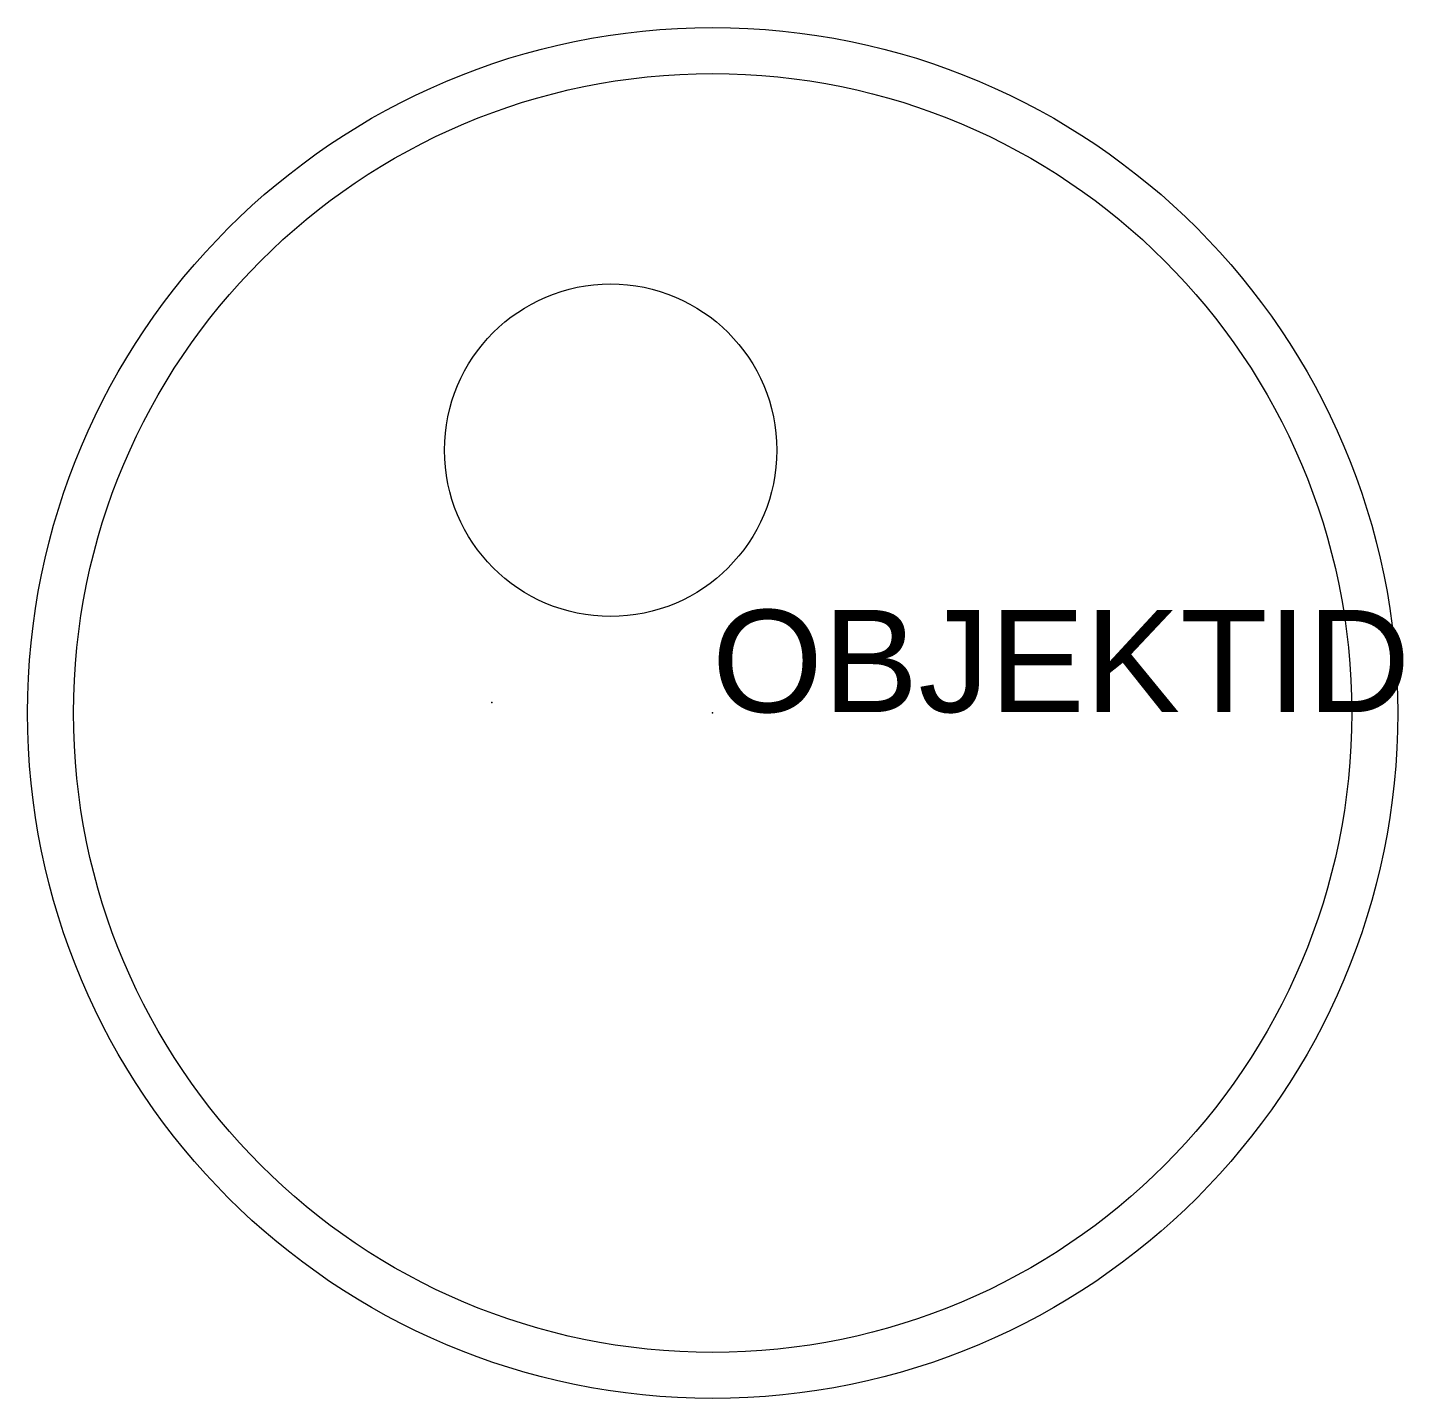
# Model space of a CAD drawing. Header units: metres. Extents: x -0.91 to 1.78, y -1.36 to 1.32.
import ezdxf

# ---------------------------------------------------------------- set-up
doc = ezdxf.new("R2010")
doc.units = ezdxf.units.M
doc.header["$MEASUREMENT"] = 0
doc.layers.add('450247106', color=9, linetype='Continuous')
doc.layers.add('R_450247106', color=252, linetype='Continuous')
doc.styles.get("Standard").update_dxf_attribs({"font": 'arial.ttf'})

msp = doc.modelspace()

# ---------------------------------------------------------------- linework, layer by layer
at = {"layer": '450247106'}
for centre, radius in [((0.4321, -0.0206), 1.34), ((0.4321, -0.0206), 1.25), ((0.2326, 0.4931), 0.325)]:
    msp.add_circle(centre, radius, dxfattribs=at)
msp.add_point((0, 0), dxfattribs=at)
at = {"layer": 'R_450247106'}
msp.add_point((0.4321, -0.0206), dxfattribs=at)

# ---------------------------------------------------------------- texts
msp.add_attdef('OBJEKTID', (0.4306, -0.019, 0.35), 'ObjektID', height=0.2, dxfattribs=at)

doc.saveas('drawing.dxf')
